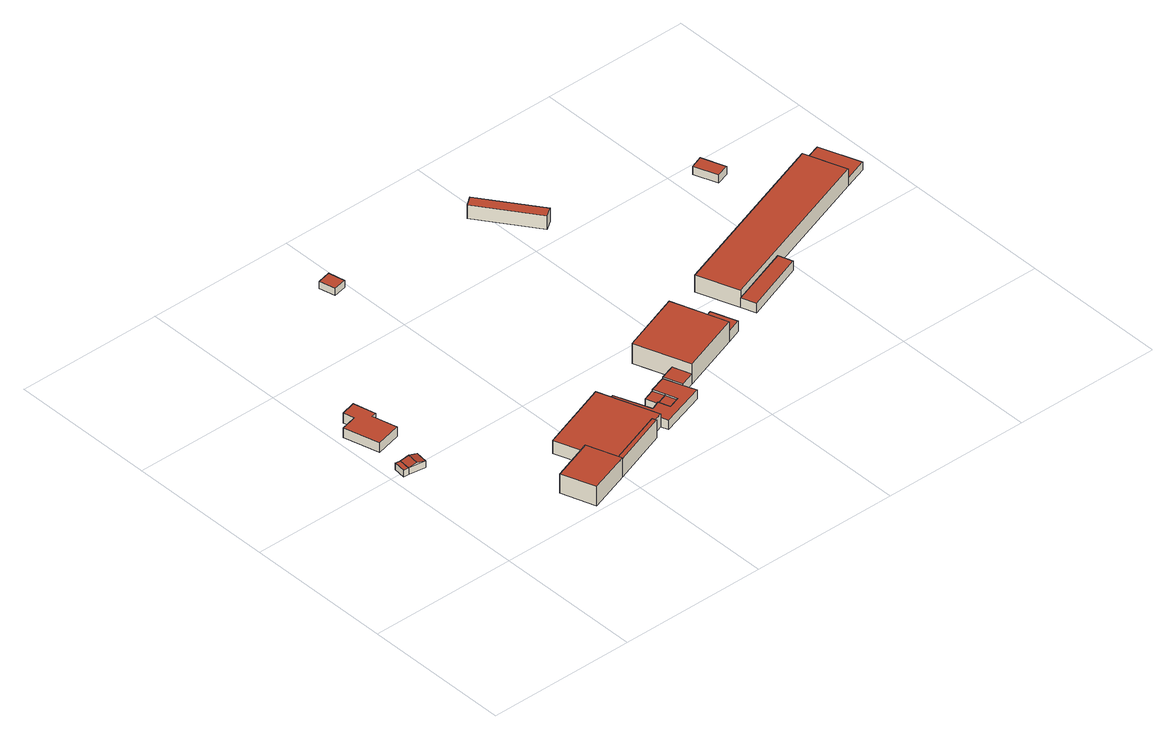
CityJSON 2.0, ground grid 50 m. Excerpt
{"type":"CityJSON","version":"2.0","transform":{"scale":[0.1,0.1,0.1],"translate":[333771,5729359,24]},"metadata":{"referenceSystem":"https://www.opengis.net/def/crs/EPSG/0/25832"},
"CityObjects":{
"building1":{"type":"Building","attributes":{"Geometrietyp2DReferenz":"3000","Gemeindeschluessel":"05170048","function":"31001_2723","roofType":"1000","measuredHeight":2.31},"address":[{"country":"Germany","locality":"Wesel","thoroughfareNumber":"4","thoroughfareName":"Kanonenberge"}],"geometry":[{"type":"Solid","lod":"2","boundaries":[[[[0,1,2,3]],[[4,5,1,0]],[[6,7,5,4]],[[3,2,7,6]],[[4,0,3,6]],[[1,5,7,2]]]],"semantics":{"surfaces":[{"type":"WallSurface"},{"type":"RoofSurface"},{"type":"GroundSurface"}],"values":[[0,0,0,0,1,2]]}}]},
"building2":{"type":"Building","attributes":{"Geometrietyp2DReferenz":"3000","Gemeindeschluessel":"05170048","function":"51009_1610","roofType":"3100","measuredHeight":3},"geometry":[{"type":"Solid","lod":"2","boundaries":[[[[8,9,10,11]],[[6,7,9,8]],[[4,5,7,6]],[[11,10,5,4]],[[8,12,6]],[[4,13,11]],[[11,13,12,8]],[[6,12,13,4]],[[9,7,5,10]]]],"semantics":{"surfaces":[{"type":"WallSurface"},{"type":"RoofSurface"},{"type":"GroundSurface"}],"values":[[0,0,0,0,0,0,1,1,2]]}}]},
"building3":{"type":"Building","attributes":{"Geometrietyp2DReferenz":"3000","Gemeindeschluessel":"05170048","function":"31001_1010","roofType":"1000","measuredHeight":3.45},"address":[{"country":"Germany","locality":"Wesel","thoroughfareNumber":"4","thoroughfareName":"Kanonenberge"}],"geometry":[{"type":"Solid","lod":"2","boundaries":[[[[14,15,16,17]],[[18,19,15,14]],[[20,21,19,18]],[[22,23,21,20]],[[24,25,23,22]],[[26,27,25,24]],[[28,29,27,26]],[[17,16,29,28]],[[26,24,22,20,18,14,17,28]],[[15,19,21,23,25,27,29,16]]]],"semantics":{"surfaces":[{"type":"WallSurface"},{"type":"RoofSurface"},{"type":"GroundSurface"}],"values":[[0,0,0,0,0,0,0,0,1,2]]}}]},
"building4":{"type":"Building","attributes":{"Gemeindeschluessel":"05170048","Geometrietyp2DReferenz":"3000","function":"31001_3070"},"children":["building4-1","building4-2","building4-3"]},
"building4-1":{"type":"BuildingPart","attributes":{"roofType":"1000","measuredHeight":4.63},"parents":["building4"],"geometry":[{"type":"MultiSurface","lod":"2","boundaries":[[[30,31,32,33]],[[34,35,31,30]],[[30,33,36,34]],[[32,31,35,37]],[[38,33,32,39]],[[36,38,39,37]],[[34,40,41,35]],[[40,36,37,41]]],"semantics":{"surfaces":[{"type":"WallSurface"},{"type":"RoofSurface"},{"type":"GroundSurface"},{"type":"ClosureSurface"}],"values":[0,0,1,2,0,3,0,3]}}]},
"building4-2":{"type":"BuildingPart","attributes":{"roofType":"1000","measuredHeight":6.47},"parents":["building4"],"geometry":[{"type":"MultiSurface","lod":"2","boundaries":[[[42,43,44,45]],[[45,44,41,46]],[[47,42,45,46]],[[43,37,41,44]],[[42,47,36,37,43]],[[47,46,40,36]],[[36,40,41,37]]],"semantics":{"surfaces":[{"type":"WallSurface"},{"type":"RoofSurface"},{"type":"GroundSurface"},{"type":"ClosureSurface"}],"values":[0,0,1,2,3,0,3]}}]},
"building4-3":{"type":"BuildingPart","attributes":{"roofType":"1000","measuredHeight":6.88},"parents":["building4"],"geometry":[{"type":"MultiSurface","lod":"2","boundaries":[[[48,49,43,50]],[[51,52,49,48]],[[53,39,52,51]],[[51,48,50,53]],[[49,52,39,43]],[[53,50,42,47,36,38]],[[38,36,37,39]],[[43,37,36,47,42]]],"semantics":{"surfaces":[{"type":"WallSurface"},{"type":"RoofSurface"},{"type":"GroundSurface"},{"type":"ClosureSurface"}],"values":[0,0,0,1,2,0,3,3]}}]},
"building5":{"type":"Building","attributes":{"Geometrietyp2DReferenz":"3000","Gemeindeschluessel":"05170048","function":"31001_2723","roofType":"1000","measuredHeight":2.5},"geometry":[{"type":"Solid","lod":"2","boundaries":[[[[54,55,56,57]],[[58,59,55,54]],[[60,61,59,58]],[[57,56,61,60]],[[58,54,57,60]],[[55,59,61,56]]]],"semantics":{"surfaces":[{"type":"WallSurface"},{"type":"RoofSurface"},{"type":"GroundSurface"}],"values":[[0,0,0,0,1,2]]}}]},
"building6":{"type":"Building","attributes":{"Gemeindeschluessel":"05170048","Geometrietyp2DReferenz":"3000","function":"51009_1610","roofType":"1000","measuredHeight":3.3},"geometry":[{"type":"Solid","lod":"2","boundaries":[[[[62,63,64,65]],[[66,67,63,62]],[[68,69,67,66]],[[70,71,69,68]],[[72,73,71,70]],[[74,75,73,72]],[[76,77,75,74]],[[78,79,77,76]],[[80,35,79,78]],[[81,82,35,80]],[[83,84,82,81]],[[85,86,84,83]],[[65,64,86,85]],[[83,81,80,78,76,74,72,70,68,66,62,65,85]],[[63,67,69,71,73,75,77,79,35,82,84,86,64]]]],"semantics":{"surfaces":[{"type":"WallSurface"},{"type":"RoofSurface"},{"type":"GroundSurface"}],"values":[[0,0,0,0,0,0,0,0,0,0,0,0,0,1,2]]}}]},
"building7":{"type":"Building","attributes":{"Geometrietyp2DReferenz":"3000","Gemeindeschluessel":"05170048","function":"31001_2723","roofType":"1000","measuredHeight":2.72},"geometry":[{"type":"Solid","lod":"2","boundaries":[[[[87,88,89,90]],[[91,92,88,87]],[[93,94,92,91]],[[90,89,94,93]],[[91,87,90,93]],[[88,92,94,89]]]],"semantics":{"surfaces":[{"type":"WallSurface"},{"type":"RoofSurface"},{"type":"GroundSurface"}],"values":[[0,0,0,0,1,2]]}}]},
"building8":{"type":"Building","attributes":{"Geometrietyp2DReferenz":"3000","Gemeindeschluessel":"05170048","function":"31001_2723","roofType":"1000","measuredHeight":2.62},"geometry":[{"type":"Solid","lod":"2","boundaries":[[[[95,96,97,91]],[[98,99,96,95]],[[93,100,99,98]],[[91,97,100,93]],[[98,95,91,93]],[[96,99,100,97]]]],"semantics":{"surfaces":[{"type":"WallSurface"},{"type":"RoofSurface"},{"type":"GroundSurface"}],"values":[[0,0,0,0,1,2]]}}]},
"building9":{"type":"Building","attributes":{"Gemeindeschluessel":"05170048","Geometrietyp2DReferenz":"3000","function":"31001_3070"},"children":["building9-1","building9-2","building9-3"]},
"building9-1":{"type":"BuildingPart","attributes":{"roofType":"1000","measuredHeight":7.25},"parents":["building9"],"geometry":[{"type":"MultiSurface","lod":"2","boundaries":[[[101,102,103,104]],[[105,106,107,108]],[[108,101,104,105]],[[102,107,106,103]],[[101,108,109,110,111,102]],[[107,111,110,109]],[[112,113,105,104,103,114]],[[113,112,114,106]]],"semantics":{"surfaces":[{"type":"WallSurface"},{"type":"RoofSurface"},{"type":"GroundSurface"},{"type":"ClosureSurface"}],"values":[0,0,1,2,0,3,0,3]}}]},
"building9-2":{"type":"BuildingPart","attributes":{"roofType":"1000","measuredHeight":3.73},"parents":["building9"],"geometry":[{"type":"Solid","lod":"2","boundaries":[[[[112,114,115,116]],[[117,118,106,113]],[[116,115,118,117]],[[113,112,116,117]],[[114,106,118,115]],[[112,113,106,114]]]],"semantics":{"surfaces":[{"type":"WallSurface"},{"type":"RoofSurface"},{"type":"GroundSurface"},{"type":"ClosureSurface"}],"values":[[0,0,0,1,2,3]]}}]},
"building9-3":{"type":"BuildingPart","attributes":{"roofType":"1000","measuredHeight":3.83},"parents":["building9"],"geometry":[{"type":"Solid","lod":"2","boundaries":[[[[119,120,111,110]],[[121,122,120,119]],[[109,107,122,121]],[[121,119,110,109]],[[120,122,107,111]],[[109,110,111,107]]]],"semantics":{"surfaces":[{"type":"WallSurface"},{"type":"RoofSurface"},{"type":"GroundSurface"},{"type":"ClosureSurface"}],"values":[[0,0,0,1,2,3]]}}]},
"building10":{"type":"Building","attributes":{"Geometrietyp2DReferenz":"3000","Gemeindeschluessel":"05170048","function":"31001_3070","roofType":"1000","measuredHeight":4.99},"geometry":[{"type":"Solid","lod":"2","boundaries":[[[[123,124,125,126]],[[127,128,124,123]],[[129,130,128,127]],[[126,125,130,129]],[[127,123,126,129]],[[124,128,130,125]]]],"semantics":{"surfaces":[{"type":"WallSurface"},{"type":"RoofSurface"},{"type":"GroundSurface"}],"values":[[0,0,0,0,1,2]]}}]},
"building11":{"type":"Building","attributes":{"Geometrietyp2DReferenz":"3000","Gemeindeschluessel":"05170048","function":"51009_1610","roofType":"1000","measuredHeight":3.4},"geometry":[{"type":"Solid","lod":"2","boundaries":[[[[131,132,133,134]],[[135,136,132,131]],[[137,138,136,135]],[[134,133,138,137]],[[135,131,134,137]],[[132,136,138,133]]]],"semantics":{"surfaces":[{"type":"WallSurface"},{"type":"RoofSurface"},{"type":"GroundSurface"}],"values":[[0,0,0,0,1,2]]}}]},
"building12":{"type":"Building","attributes":{"Geometrietyp2DReferenz":"3000","Gemeindeschluessel":"05170048","function":"31001_3070","roofType":"1000","measuredHeight":6.09},"geometry":[{"type":"Solid","lod":"2","boundaries":[[[[139,140,141,142]],[[143,144,140,139]],[[145,146,144,143]],[[142,141,146,145]],[[143,139,142,145]],[[140,144,146,141]]]],"semantics":{"surfaces":[{"type":"WallSurface"},{"type":"RoofSurface"},{"type":"GroundSurface"}],"values":[[0,0,0,0,1,2]]}}]},
"building13":{"type":"Building","attributes":{"Geometrietyp2DReferenz":"3000","Gemeindeschluessel":"05170048","function":"31001_2723","roofType":"1000","measuredHeight":2.96},"geometry":[{"type":"Solid","lod":"2","boundaries":[[[[147,148,149,150]],[[151,152,148,147]],[[153,154,152,151]],[[150,149,154,153]],[[151,147,150,153]],[[148,152,154,149]]]],"semantics":{"surfaces":[{"type":"WallSurface"},{"type":"RoofSurface"},{"type":"GroundSurface"}],"values":[[0,0,0,0,1,2]]}}]},
"building14":{"type":"Building","attributes":{"Geometrietyp2DReferenz":"3000","Gemeindeschluessel":"05170048","function":"51009_1610","roofType":"1000","measuredHeight":2.84},"geometry":[{"type":"Solid","lod":"2","boundaries":[[[[155,156,157,158]],[[159,160,156,155]],[[161,162,160,159]],[[158,157,162,161]],[[159,155,158,161]],[[156,160,162,157]]]],"semantics":{"surfaces":[{"type":"WallSurface"},{"type":"RoofSurface"},{"type":"GroundSurface"}],"values":[[0,0,0,0,1,2]]}}]}
},
"vertices":[
[23,507,51],[23,507,28],[18,466,28],[18,466,51],[41,505,51],[41,505,28],[36,464,51],[36,464,28],
[94,456,51],[94,456,28],[99,499,28],[99,499,51],[65,460,58],[70,502,58],
[63,725,65],[63,725,30],[9,712,30],[9,712,65],[54,762,65],[54,762,30],[104,775,65],[104,775,30],[122,700,65],[122,700,30],[106,696,65],[106,696,30],[126,613,65],[126,613,30],[40,591,65],[40,591,30],
[645,350,73],[645,350,26],[406,266,26],[406,266,73],[714,152,73],[714,152,26],[475,68,73],[475,68,26],[441,167,73],[441,167,26],[667,135,73],[667,135,26],
[481,54,91],[481,54,26],[672,121,26],[672,121,91],[667,135,91],[475,68,91],
[339,4,95],[339,4,26],[481,54,95],[299,117,95],[299,117,26],[441,167,95],
[475,1225,49],[475,1225,24],[463,1280,24],[463,1280,49],[430,1215,49],[430,1215,24],[418,1270,49],[418,1270,24],
[769,171,59],[769,171,26],[756,210,26],[756,210,59],[809,185,59],[809,185,26],[796,224,59],[796,224,26],[782,263,59],[782,263,26],[838,281,59],[838,281,26],[860,219,59],[860,219,26],[876,177,59],[876,177,26],[722,127,59],[722,127,26],[714,152,59],[658,312,59],[658,312,26],[681,318,59],[681,318,26],[726,197,59],[726,197,26],
[782,263,54],[782,263,27],[742,249,27],[742,249,54],[796,224,54],[796,224,27],[756,210,54],[756,210,27],
[809,185,54],[809,185,28],[796,224,28],[769,171,54],[769,171,28],[756,210,28],
[1052,493,100],[1052,493,27],[846,420,27],[846,420,100],[910,236,100],[910,236,27],[1116,309,27],[1116,309,100],[1116,309,65],[1086,395,65],[1086,395,27],[889,298,64],[910,236,64],[889,298,27],
[838,281,27],[838,281,64],[860,219,64],[860,219,27],
[1137,413,65],[1137,413,27],[1167,327,65],[1167,327,27],
[1122,1074,57],[1122,1074,8],[986,1264,8],[986,1264,57],[1092,1053,57],[1092,1053,8],[956,1242,57],[956,1242,8],
[1468,430,62],[1468,430,28],[1453,478,28],[1453,478,62],[1261,355,62],[1261,355,28],[1245,405,62],[1245,405,28],
[1196,544,88],[1196,544,27],[1245,405,27],[1245,405,88],[1794,754,88],[1794,754,27],[1843,615,88],[1843,615,27],
[1622,884,55],[1622,884,26],[1593,964,26],[1593,964,55],[1579,869,55],[1579,869,26],[1551,949,55],[1551,949,26],
[1923,643,54],[1923,643,26],[1874,780,26],[1874,780,54],[1843,615,54],[1843,615,26],[1794,754,54],[1794,754,26]
]}
